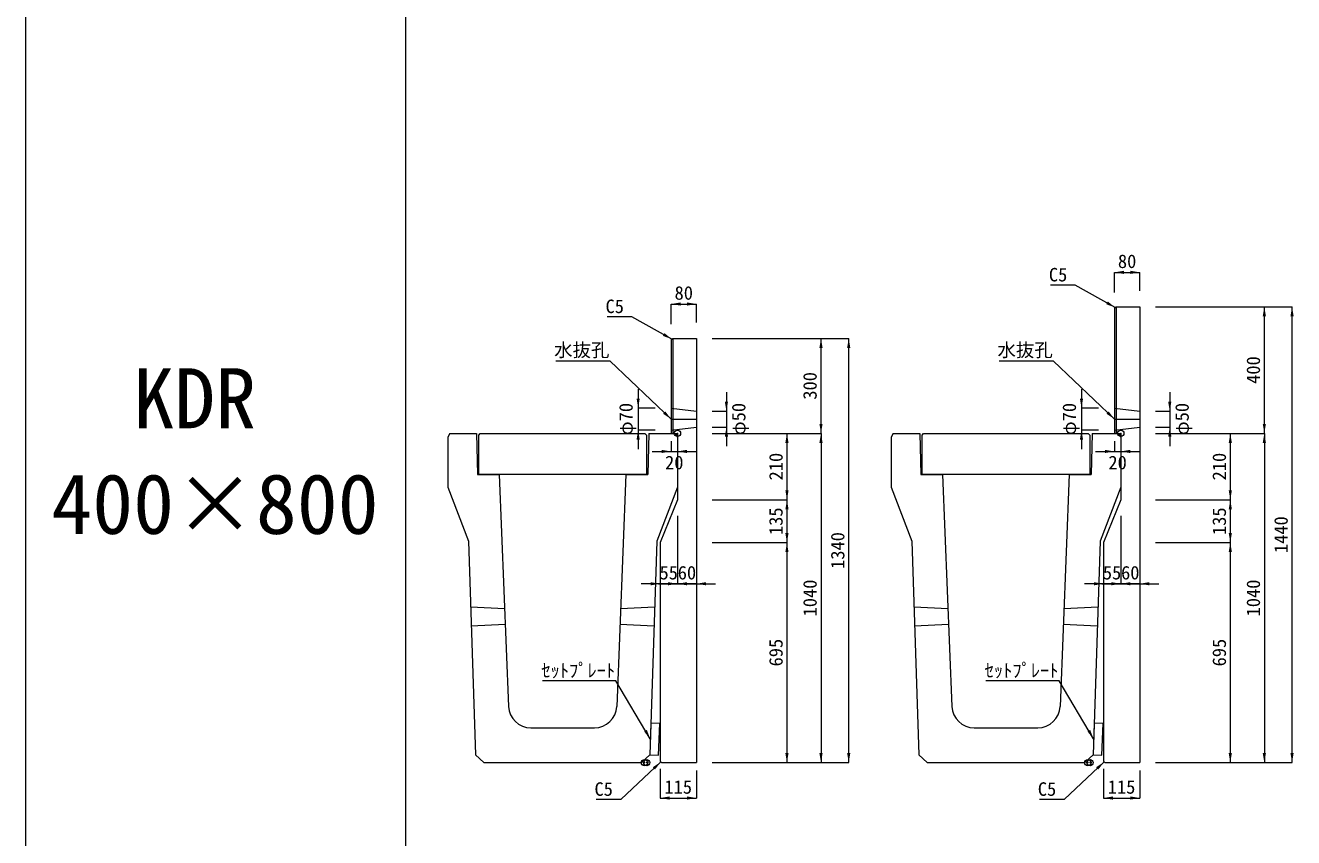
# Model space of a CAD drawing. Units: millimetres at full size, sheet at 1:40. Extents: x 172874 to 199766, y 869448 to 902797.
# Drawn here: x 187274 to 191279, y 875912 to 878477 of the extents above; entities that cross this region are included whole.
import ezdxf
from ezdxf.enums import TextEntityAlignment as Align

# ---------------------------------------------------------------- set-up
doc = ezdxf.new("R2010")
doc.units = ezdxf.units.MM
doc.header["$LTSCALE"] = 40
doc.header["$PDMODE"] = 32
doc.header["$PDSIZE"] = 20
doc.linetypes.add('DASHED', pattern=[7.5, 6, -1.5])
doc.linetypes.add('USER2', pattern=[4.7625, 3.175, -1.5875])
for name, color, linetype, lineweight in [('セットプレート', 3, 'Continuous', 13), ('パネックスKDR', 2, 'Continuous', 13), ('図枠', 5, 'Continuous', 13), ('寸法線', 7, 'Continuous', 13), ('引出線', 4, 'Continuous', 13), ('本体', 2, 'Continuous', 13), ('補助線', 8, 'Continuous', 13)]:
    doc.layers.add(name, color=color, linetype=linetype, lineweight=lineweight)
doc.layers.add('文字', color=7, linetype='Continuous')
doc.styles.add('ＭＳ ゴシック', font='')
doc.styles.get('ＭＳ ゴシック').set_extended_font_data('MS Gothic')

# ---------------------------------------------------------------- blocks, each defined once
blk = doc.blocks.new('filled_arrow')
at = {"color": 0, "linetype": 'Continuous', "lineweight": -2}
blk.add_solid([(7.5, 1.25), (0, 0), (7.5, -1.25)], dxfattribs=at)

msp = doc.modelspace()

# ---------------------------------------------------------------- linework, layer by layer
at = {"layer": 'セットプレート'}
for points in [[(189246.06, 876173.72), (189274.04, 876172.79), (189277.35, 876272.74), (189249.36, 876273.66)], [(190646.06, 876173.72), (190674.04, 876172.79), (190677.35, 876272.74), (190649.36, 876273.66)]]:
    msp.add_lwpolyline(points, close=True, dxfattribs=at)
at = {"layer": 'パネックスKDR'}
for p, q in [((190713.37, 877583.73), (190718.37, 877588.73)), ((190713.37, 877583.73), (190713.37, 877188.73)), ((190718.37, 877588.73), (190793.37, 877588.73)), ((190793.37, 877588.73), (190793.37, 876148.73)), ((189313.37, 877483.73), (189318.37, 877488.73)), ((189313.37, 877483.73), (189313.37, 877188.73)), ((189318.37, 877488.73), (189393.37, 877488.73)), ((189393.37, 877488.73), (189393.37, 876148.73)), ((189313.37, 877188.73), (189333.37, 877188.73)), ((189333.37, 877188.73), (189333.37, 876978.73)), ((190713.37, 877188.73), (190733.37, 877188.73)), ((190733.37, 877188.73), (190733.37, 876978.73)), ((189333.37, 876978.73), (189278.37, 876843.73)), ((190733.37, 876978.73), (190678.37, 876843.73)), ((189278.37, 876843.73), (189278.37, 876153.73)), ((190678.37, 876843.73), (190678.37, 876153.73)), ((189278.37, 876153.73), (189283.37, 876148.73)), ((189283.37, 876148.73), (189393.37, 876148.73)), ((190678.37, 876153.73), (190683.37, 876148.73)), ((190683.37, 876148.73), (190793.37, 876148.73))]:
    msp.add_line(p, q, dxfattribs=at)
at = {"layer": 'パネックスKDR', "lineweight": 5}
for p, q in [((190718.37, 877588.73), (190718.37, 877188.73)), ((189318.37, 877488.73), (189318.37, 877188.73))]:
    msp.add_line(p, q, dxfattribs=at)
at = {"layer": 'パネックスKDR', "linetype": 'DASHED', "lineweight": 9}
for p, q in [((189313.37, 877268.73), (189393.37, 877258.73)), ((190713.37, 877268.73), (190793.37, 877258.73)), ((189313.37, 877198.73), (189393.37, 877208.73)), ((190713.37, 877198.73), (190793.37, 877208.73))]:
    msp.add_line(p, q, dxfattribs=at)
at = {"layer": '図枠'}
for p, q in [((187274.21, 884548.33), (187274.21, 869448.33)), ((188474.21, 884548.33), (188474.21, 869448.33))]:
    msp.add_line(p, q, dxfattribs=at)
at = {"layer": '寸法線'}
for p, q in [((190713.37, 877697.28), (190793.37, 877697.28)), ((190713.37, 877633.73), (190713.37, 877697.28)), ((190793.37, 877638.73), (190793.37, 877697.28)), ((189313.37, 877597.28), (189393.37, 877597.28)), ((189313.37, 877533.73), (189313.37, 877597.28)), ((189393.37, 877538.73), (189393.37, 877597.28)), ((190843.37, 877588.73), (191274.21, 877588.73)), ((190843.37, 877588.73), (191186.71, 877588.73)), ((191186.71, 877188.73), (191186.71, 877588.73)), ((191274.21, 876148.73), (191274.21, 877588.73)), ((189443.37, 877488.73), (189874.21, 877488.73)), ((189443.37, 877488.73), (189786.71, 877488.73)), ((189786.71, 877188.73), (189786.71, 877488.73)), ((189874.21, 876148.73), (189874.21, 877488.73)), ((189209.3, 877328.73), (189209.3, 877138.73)), ((189488.04, 877318.73), (189488.04, 877148.73)), ((190609.3, 877328.73), (190609.3, 877138.73)), ((190888.04, 877318.73), (190888.04, 877148.73)), ((189263.37, 877268.73), (189209.3, 877268.73)), ((189443.37, 877258.73), (189488.04, 877258.73)), ((190663.37, 877268.73), (190609.3, 877268.73)), ((190843.37, 877258.73), (190888.04, 877258.73)), ((189263.37, 877198.73), (189209.3, 877198.73)), ((189443.37, 877208.73), (189488.04, 877208.73)), ((189443.37, 877188.73), (189786.71, 877188.73)), ((189443.37, 877188.73), (189679.21, 877188.73)), ((189443.37, 877188.73), (189786.71, 877188.73)), ((189679.21, 877188.73), (189679.21, 876978.73)), ((189786.71, 877188.73), (189786.71, 876148.73)), ((190663.37, 877198.73), (190609.3, 877198.73)), ((190843.37, 877208.73), (190888.04, 877208.73)), ((190843.37, 877188.73), (191186.71, 877188.73)), ((190843.37, 877188.73), (191079.21, 877188.73)), ((190843.37, 877188.73), (191186.71, 877188.73)), ((191079.21, 877188.73), (191079.21, 876978.73)), ((191186.71, 877188.73), (191186.71, 876148.73)), ((189313.37, 877163.73), (189313.37, 877131.65)), ((189333.37, 877163.73), (189333.37, 877131.65)), ((190713.37, 877163.73), (190713.37, 877131.65)), ((190733.37, 877163.73), (190733.37, 877131.65)), ((189253.37, 877131.65), (189393.37, 877131.65)), ((190653.37, 877131.65), (190793.37, 877131.65)), ((189443.37, 876978.73), (189679.21, 876978.73)), ((189443.37, 876978.73), (189679.21, 876978.73)), ((189679.21, 876978.73), (189679.21, 876843.73)), ((190843.37, 876978.73), (191079.21, 876978.73)), ((190843.37, 876978.73), (191079.21, 876978.73)), ((191079.21, 876978.73), (191079.21, 876843.73)), ((189333.37, 876928.73), (189333.37, 876713.73)), ((189333.37, 876928.73), (189333.37, 876713.73)), ((189393.37, 876928.73), (189393.37, 876713.73)), ((190733.37, 876928.73), (190733.37, 876713.73)), ((190733.37, 876928.73), (190733.37, 876713.73)), ((190793.37, 876928.73), (190793.37, 876713.73)), ((189443.37, 876843.73), (189679.21, 876843.73)), ((189443.37, 876843.73), (189679.21, 876843.73)), ((189679.21, 876843.73), (189679.21, 876148.73)), ((190843.37, 876843.73), (191079.21, 876843.73)), ((190843.37, 876843.73), (191079.21, 876843.73)), ((191079.21, 876843.73), (191079.21, 876148.73)), ((189278.37, 876793.73), (189278.37, 876713.73)), ((190678.37, 876793.73), (190678.37, 876713.73)), ((189393.37, 876713.73), (189218.37, 876713.73)), ((189273.37, 876713.73), (189453.37, 876713.73)), ((190793.37, 876713.73), (190618.37, 876713.73)), ((190673.37, 876713.73), (190853.37, 876713.73)), ((189443.37, 876148.73), (189874.21, 876148.73)), ((189443.37, 876148.73), (189786.71, 876148.73)), ((189443.37, 876148.73), (189679.21, 876148.73)), ((190843.37, 876148.73), (191274.21, 876148.73)), ((190843.37, 876148.73), (191186.71, 876148.73)), ((190843.37, 876148.73), (191079.21, 876148.73)), ((189278.37, 876128.73), (189278.37, 876036.93)), ((189393.37, 876123.73), (189393.37, 876036.93)), ((190678.37, 876128.73), (190678.37, 876036.93)), ((190793.37, 876123.73), (190793.37, 876036.93)), ((189278.37, 876036.93), (189393.37, 876036.93)), ((190678.37, 876036.93), (190793.37, 876036.93))]:
    msp.add_line(p, q, dxfattribs=at)
at = {"layer": '引出線'}
for points in [[(190715.87, 877586.23), (190589.5, 877657.31), (190511.73, 877657.31)], [(189315.87, 877486.23), (189189.5, 877557.31), (189111.73, 877557.31)], [(189313.37, 877233.73), (189120.91, 877417.18), (188949.17, 877417.18)], [(190713.37, 877233.73), (190520.91, 877417.18), (190349.17, 877417.18)], [(189247.71, 876223.69), (189138.87, 876407.17), (188907.51, 876407.17)], [(190647.71, 876223.69), (190538.87, 876407.17), (190307.51, 876407.17)], [(189280.87, 876151.23), (189154.5, 876032.58), (189076.73, 876032.58)], [(190680.87, 876151.23), (190554.5, 876032.58), (190476.73, 876032.58)]]:
    msp.add_lwpolyline(points, dxfattribs=at)
at = {"layer": '本体'}
for p, q in [((188614.37, 877188.73), (188608.37, 877176.73)), ((188608.37, 877176.73), (188608.37, 877018.73)), ((188614.37, 877188.73), (188698.37, 877188.73)), ((188698.37, 877188.73), (188702.37, 877058.73)), ((189243.37, 877188.73), (189239.37, 877058.73)), ((189243.37, 877188.73), (189327.37, 877188.73)), ((189327.37, 877188.73), (189333.37, 877176.73)), ((189333.37, 877176.73), (189333.37, 877018.73)), ((190014.37, 877188.73), (190008.37, 877176.73)), ((190008.37, 877176.73), (190008.37, 877018.73)), ((190014.37, 877188.73), (190098.37, 877188.73)), ((190098.37, 877188.73), (190102.37, 877058.73)), ((190643.37, 877188.73), (190639.37, 877058.73)), ((190643.37, 877188.73), (190727.37, 877188.73)), ((190727.37, 877188.73), (190733.37, 877176.73)), ((190733.37, 877176.73), (190733.37, 877018.73)), ((188702.37, 877058.73), (188770.87, 877058.73)), ((188770.87, 877058.73), (188800.18, 876325.93)), ((189170.87, 877058.73), (189141.56, 876325.93)), ((189170.87, 877058.73), (189239.37, 877058.73)), ((190102.37, 877058.73), (190170.87, 877058.73)), ((190170.87, 877058.73), (190200.18, 876325.93)), ((190570.87, 877058.73), (190541.56, 876325.93)), ((190570.87, 877058.73), (190639.37, 877058.73)), ((188608.37, 877018.73), (188673.37, 876848.73)), ((189333.37, 877018.73), (189268.37, 876848.73)), ((190008.37, 877018.73), (190073.37, 876848.73)), ((190733.37, 877018.73), (190668.37, 876848.73)), ((188673.37, 876848.73), (188695.68, 876173.72)), ((189268.37, 876848.73), (189246.06, 876173.72)), ((190073.37, 876848.73), (190095.68, 876173.72)), ((190668.37, 876848.73), (190646.06, 876173.72)), ((188870.13, 876258.73), (189071.61, 876258.73)), ((190270.13, 876258.73), (190471.61, 876258.73)), ((188695.68, 876173.72), (188721.51, 876148.73)), ((188721.51, 876148.73), (189220.23, 876148.73)), ((189220.23, 876148.73), (189246.06, 876173.72)), ((190095.68, 876173.72), (190121.51, 876148.73)), ((190121.51, 876148.73), (190620.23, 876148.73)), ((190620.23, 876148.73), (190646.06, 876173.72))]:
    msp.add_line(p, q, dxfattribs=at)
at = {"layer": '本体', "linetype": 'USER2'}
for p, q in [((188680.24, 876640.73), (188787.79, 876635.73)), ((189153.95, 876635.73), (189261.5, 876640.73)), ((190080.24, 876640.73), (190187.79, 876635.73)), ((190553.95, 876635.73), (190661.5, 876640.73)), ((188682.23, 876580.73), (188789.79, 876585.73)), ((189151.95, 876585.73), (189259.51, 876580.73)), ((190082.23, 876580.73), (190189.79, 876585.73)), ((190551.95, 876585.73), (190659.51, 876580.73))]:
    msp.add_line(p, q, dxfattribs=at)
at = {"layer": '本体', "lineweight": 20}
for points in [[(188705.87, 877182.73), (188710.87, 877188.73), (189230.87, 877188.73), (189235.87, 877182.73), (189235.87, 877058.73), (188705.87, 877058.73)], [(190105.87, 877182.73), (190110.87, 877188.73), (190630.87, 877188.73), (190635.87, 877182.73), (190635.87, 877058.73), (190105.87, 877058.73)]]:
    msp.add_lwpolyline(points, close=True, dxfattribs=at)
at = {"layer": '本体'}
for centre, start, end in [((188870.13, 876328.73), 182.29061, 270), ((189071.61, 876328.73), 270, 357.70939), ((190270.13, 876328.73), 182.29061, 270), ((190471.61, 876328.73), 270, 357.70939)]:
    msp.add_arc(centre, 70, start, end, dxfattribs=at)
at = {"layer": '補助線'}
for p, q in [((189313.37, 877233.73), (189393.37, 877233.73)), ((190713.37, 877233.73), (190793.37, 877233.73))]:
    msp.add_line(p, q, dxfattribs=at)
for p in [(189333.37, 877188.73), (190733.37, 877188.73), (189229.37, 876148.73), (189236.37, 876148.73), (189236.37, 876148.73), (190629.37, 876148.73), (190636.37, 876148.73), (190636.37, 876148.73)]:
    msp.add_point(p, dxfattribs=at)

# ---------------------------------------------------------------- block references
at = {"layer": '寸法線', "xscale": 4, "yscale": 4}
for p in [(190713.37, 877697.28), (189313.37, 877597.28), (189333.37, 877131.65), (190733.37, 877131.65), (189333.37, 876713.73), (189393.37, 876713.73), (190733.37, 876713.73), (190793.37, 876713.73), (189278.37, 876036.93), (190678.37, 876036.93)]:
    msp.add_blockref('filled_arrow', p, dxfattribs=at)
for p, rotation in [((190793.37, 877697.28), 180), ((189393.37, 877597.28), 180), ((191186.71, 877588.73), 270), ((191274.21, 877588.73), 270), ((189786.71, 877488.73), 270), ((189874.21, 877488.73), 270), ((189209.3, 877268.73), 90), ((190609.3, 877268.73), 90), ((189488.04, 877258.73), 90), ((190888.04, 877258.73), 90), ((189786.71, 877188.73), 90), ((191186.71, 877188.73), 90), ((189209.3, 877198.73), 270), ((189488.04, 877208.73), 270), ((189679.21, 877188.73), 270), ((189786.71, 877188.73), 270), ((190609.3, 877198.73), 270), ((190888.04, 877208.73), 270), ((191079.21, 877188.73), 270), ((191186.71, 877188.73), 270), ((189313.37, 877131.65), 180), ((190713.37, 877131.65), 180), ((189679.21, 876978.73), 90), ((189679.21, 876978.73), 270), ((191079.21, 876978.73), 90), ((191079.21, 876978.73), 270), ((189679.21, 876843.73), 90), ((191079.21, 876843.73), 90), ((189679.21, 876843.73), 270), ((191079.21, 876843.73), 270), ((189278.37, 876713.73), 180), ((189333.37, 876713.73), 180), ((190678.37, 876713.73), 180), ((190733.37, 876713.73), 180), ((189679.21, 876148.73), 90), ((189786.71, 876148.73), 90), ((189874.21, 876148.73), 90), ((191079.21, 876148.73), 90), ((191186.71, 876148.73), 90), ((191274.21, 876148.73), 90), ((189393.37, 876036.93), 180), ((190793.37, 876036.93), 180)]:
    msp.add_blockref('filled_arrow', p, dxfattribs=dict(at, rotation=rotation))
at = {"layer": '引出線', "xscale": 4, "yscale": 4}
for p, rotation in [((190715.87, 877586.23), 150.6), ((189315.87, 877486.23), 150.6), ((189313.37, 877233.73), 136.4), ((190713.37, 877233.73), 136.4), ((189247.71, 876223.69), 120.7), ((190647.71, 876223.69), 120.7), ((189280.87, 876151.23), 223.2), ((190680.87, 876151.23), 223.2)]:
    msp.add_blockref('filled_arrow', p, dxfattribs=dict(at, rotation=rotation))

# ---------------------------------------------------------------- texts
at = {"layer": '寸法線', "style": 'ＭＳ ゴシック'}
for s, p in [('80', (190753.37, 877732.28)), ('80', (189353.37, 877632.28)), ('20', (189323.37, 877096.65)), ('20', (190723.37, 877096.65)), ('55', (189305.87, 876748.73)), ('60', (189363.37, 876748.73)), ('55', (190705.87, 876748.73)), ('60', (190763.37, 876748.73)), ('115', (189335.87, 876071.93)), ('115', (190735.87, 876071.93))]:
    msp.add_text(s, height=42.72, dxfattribs=at).set_placement(p, align=Align.MIDDLE_CENTER)
for s, p in [('400', (191151.71, 877388.73)), ('300', (189751.71, 877338.73)), ('φ70', (189170.64, 877233.73)), ('φ50', (189526.7, 877233.73)), ('φ70', (190570.64, 877233.73)), ('φ50', (190926.7, 877233.73)), ('210', (189644.21, 877083.73)), ('210', (191044.21, 877083.73)), ('135', (189644.21, 876911.23)), ('135', (191044.21, 876911.23)), ('1440', (191239.21, 876868.73)), ('1340', (189839.21, 876818.73)), ('1040', (189751.71, 876668.73)), ('1040', (191151.71, 876668.73)), ('695', (189644.21, 876496.23)), ('695', (191044.21, 876496.23))]:
    msp.add_text(s, height=42.72, rotation=90, dxfattribs=at).set_placement(p, align=Align.MIDDLE_CENTER)
at = {"layer": '引出線', "style": 'ＭＳ ゴシック'}
for s, p in [('C5', (190564.5, 877711.31)), ('C5', (189164.5, 877611.31)), ('水抜孔', (189118.66, 877473.46)), ('水抜孔', (190518.66, 877473.46)), ('ｾｯﾄﾌﾟﾚｰﾄ', (189136.62, 876461.17)), ('ｾｯﾄﾌﾟﾚｰﾄ', (190536.62, 876461.17)), ('C5', (189129.5, 876086.58)), ('C5', (190529.5, 876086.58))]:
    msp.add_text(s, height=42.72, dxfattribs=at).set_placement(p, align=Align.TOP_RIGHT)
at = {"layer": '文字', "style": 'ＭＳ ゴシック'}
for s, p in [('KDR ', (187615.21, 877394.5)), ('400×800', (187356.21, 877061.16))]:
    msp.add_text(s, height=189.9, dxfattribs=at).set_placement(p, align=Align.TOP_LEFT)

doc.saveas('drawing.dxf')
